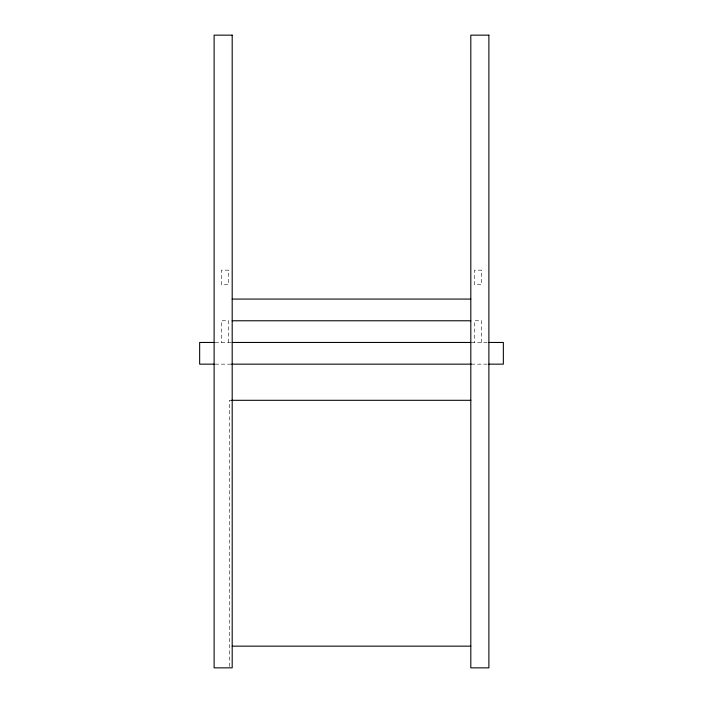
<?xml version="1.0" encoding="UTF-8"?>
<svg xmlns="http://www.w3.org/2000/svg" width="703" height="703" viewBox="0 0 703 703"><rect width="100%" height="100%" fill="white"/><g stroke="black" fill="none" stroke-linecap="round" stroke-linejoin="round"><path stroke-width="0.53" stroke-dasharray="3.52 2.64" d="M215.144 342.458L231.63 342.458M471.37 342.458L487.856 342.458M215.18 364.154L231.63 364.154M471.37 364.154L487.82 364.154M231.498 400.306L229.301 400.306L229.301 667.85M481.652 342.458L481.652 320.77L474.428 320.77L474.428 342.458M228.572 342.458L228.572 320.77L221.348 320.77L221.348 342.458M228.572 270.154L221.348 270.154L221.348 284.618L228.572 284.618L228.572 270.154M481.652 270.154L474.428 270.154L474.428 284.618L481.652 284.618L481.652 270.154"/><path stroke-width="1.05" d="M232.192 299.074L470.808 299.074M232.192 320.77L470.808 320.77M214.116 342.458L199.652 342.458L199.652 364.154L214.116 364.154M232.192 342.458L470.808 342.458M488.884 342.458L503.348 342.458L503.348 364.154L488.884 364.154M231.63 364.154L471.37 364.154M231.498 400.306L470.808 400.306M232.192 646.154L470.808 646.154M232.192 35.15L214.116 35.15L214.116 667.85L232.192 667.85L232.192 35.15M488.884 35.15L470.808 35.15L470.808 667.85L488.884 667.85L488.884 35.15"/></g></svg>
